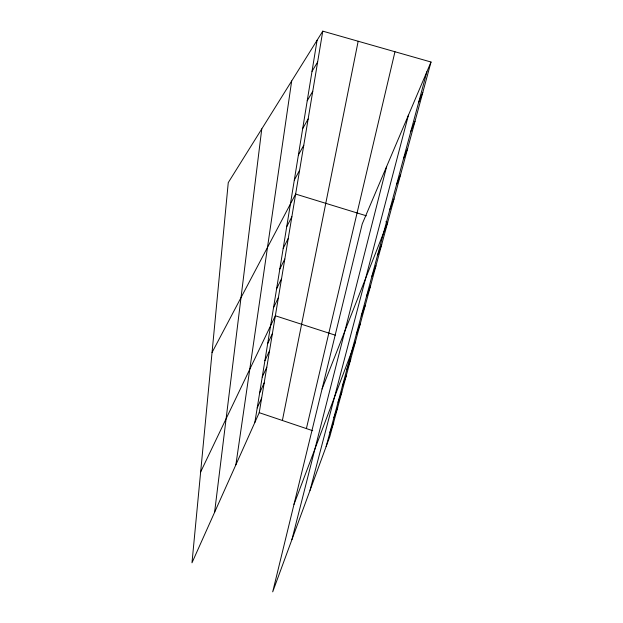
<?xml version="1.0" encoding="UTF-8"?>
<svg xmlns="http://www.w3.org/2000/svg" width="623" height="623" viewBox="0 0 623 623"><rect width="100%" height="100%" fill="white"/><g stroke="black" fill="none" stroke-linecap="round" stroke-linejoin="round"><path stroke-width="0.93" d="M214.592 512.324L261.769 128.914M235.883 464.781L291.681 80.982M254.846 422.449L317.076 40.285M322.776 31.15L228.259 182.617L191.985 562.803L259.223 412.675L322.776 31.15L431.015 62.02L329.84 436.489L272.703 591.85L362.228 223.945L431.015 62.02M282.383 420.486L358.163 41.243M306.391 428.585L394.966 51.74M291.93 539.565L386.673 166.403M310.02 490.363L408.439 115.169M326.125 446.582L426.88 71.754M329.933 432.409L333.687 422.254M338.032 402.279L341.848 392.023M333.905 417.651L337.682 407.442M342.339 386.26L346.193 375.957M346.832 369.54L350.718 359.206M293.986 504.389L355.445 341.708M356.286 334.38L360.234 323.983M361.262 315.877L365.242 305.465M366.464 296.525L370.467 286.105M371.908 276.262L375.942 265.85M377.616 255.017L381.681 244.621M322.06 388.986L387.693 222.356L385.839 221.788M389.912 209.297L394.009 198.978M396.532 184.649L400.651 174.401M403.517 158.686L407.644 148.523M410.876 131.305L415.011 121.251M418.656 102.367L422.791 92.461M257.213 407.925L261.644 398.105M259.666 392.817L264.168 382.958M262.228 377.086L266.8 367.188M264.9 360.694L269.533 350.765M267.688 343.592L272.383 333.64M200.653 471.954L275.366 315.775L335.26 335.174M273.536 307.661L278.38 297.669M276.612 288.761L281.526 278.777M279.828 269.004L284.812 259.028M283.2 248.328L288.254 238.368M286.728 226.671L291.86 216.742M212.046 352.525L295.637 194.065L366.355 215.799M294.313 180.086L299.601 170.274M298.394 155.002L303.767 145.268M302.692 128.595L308.144 118.97M307.232 100.755L312.762 91.262M312.014 71.357L317.629 62.027M259.223 412.675L312.707 430.711"/></g></svg>
